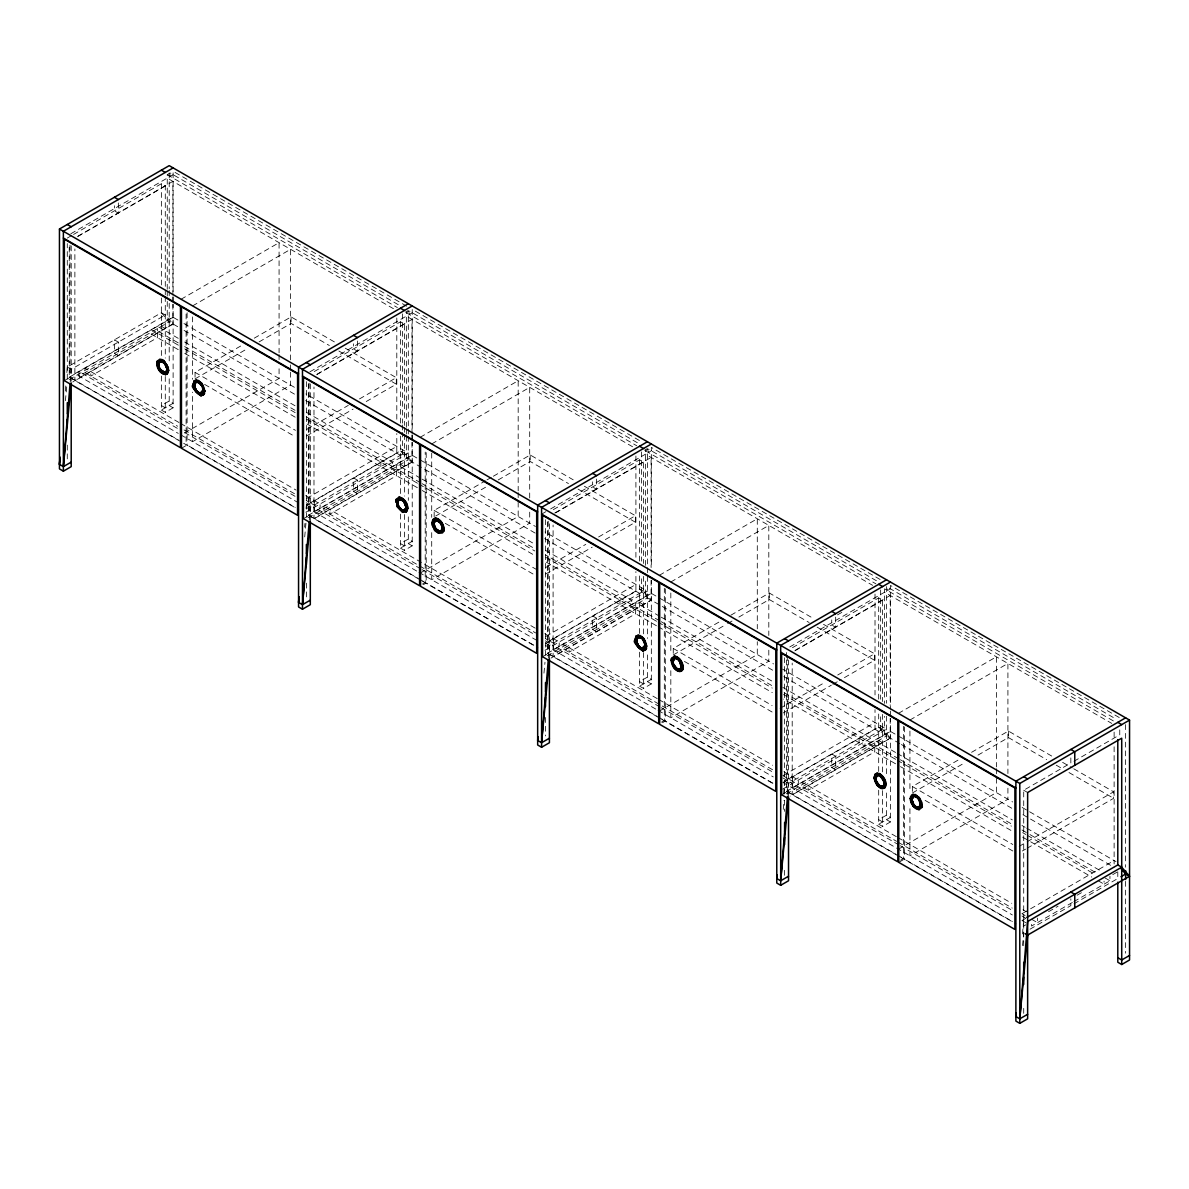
<?xml version="1.0" encoding="UTF-8"?>
<svg xmlns="http://www.w3.org/2000/svg" width="1189" height="1189" viewBox="0 0 1189 1189"><rect width="100%" height="100%" fill="white"/><g stroke="black" fill="none" stroke-linecap="round" stroke-linejoin="round"><path stroke-width="0.75" stroke-dasharray="5 3.75" d="M65.365 390.928L65.811 385.429M66.852 372.573L67.283 367.059L161.362 312.752L165.286 315.011L173.118 324.062L72.782 381.996M70.181 382.174L71.206 369.318L165.286 315.011M304.622 527.143L304.919 523.472M306.093 508.788L306.39 505.102L400.47 450.794L404.394 453.054L412.226 462.105L311.89 520.039M309.274 520.232L310.314 507.376L404.394 453.054M548.382 658.275L549.422 645.419L643.502 591.111L651.334 600.163L550.997 658.097M783.581 794.059L784.606 781.203L878.686 726.895L882.61 729.154L890.442 738.206L790.105 796.14M787.638 794.49L788.53 783.462L882.61 729.154M1022.54 933.945L1023.714 919.246M65.41 400.663L66.956 384.285M304.696 536.893L306.049 522.328M543.967 673.123L544.993 662.199M783.239 809.337L784.101 800.242M1022.525 945.567L1023.714 932.83M167.248 289.254L167.248 174.694L170.19 173L400.574 306.019M70.85 233.743L167.248 178.097L396.799 310.626M173.118 174.694L170.19 176.388L170.19 173M67.283 238.068L72.009 235.348M73.569 234.441L161.362 183.745L165.286 186.019L165.286 294.738M78.102 236.061L172.881 181.352L172.881 295.11M77.493 236.7L165.286 186.019M181.085 299.242L279.073 242.66L279.073 352.761M173.118 317.27L69.244 377.24L69.244 245.781M192.603 305.885L290.592 249.304L290.592 363.076M64.355 380.643L69.988 377.389L178.157 439.841M178.246 342.863L157.438 330.854L79.054 376.11L79.054 371.592L178.246 428.857M195.055 377.24L195.055 372.365L243.061 344.647M254.268 338.166L291.082 316.913L335.729 342.685M195.055 378.875L247.862 348.377M259.068 341.912L291.082 323.423L329.353 345.509M161.362 376.066L161.362 410.056L173.118 403.279L169.21 401.005L161.362 405.538L165.286 407.797M161.362 410.056L165.286 412.33L173.118 407.797L173.118 304.31M405.375 312.172L408.317 310.478L408.317 427.133M406.356 427.297L406.356 312.752L409.284 311.042L638.077 443.14M309.957 371.785L406.356 316.14L635.907 448.669M412.226 312.752L409.284 314.446L409.284 311.042M181.456 448.253L187.089 444.998L295.258 507.45M314.253 371.577L400.47 321.803L404.394 324.062L404.394 425.409M317.21 374.119L411.988 319.395L411.988 433.153M316.601 374.743L404.394 324.062M306.673 429.422L348.288 405.39M359.494 398.924L396.309 377.671L396.309 384.181L364.295 402.655M306.673 435.917L353.088 409.12M306.836 498.354L396.799 446.41M420.193 437.284L518.181 380.703L518.181 490.804M306.836 505.132L396.799 453.202L396.799 433.569M305.841 512.221L408.317 453.054L305.915 393.945M313.985 511.76L411.988 455.179L535.422 526.445M431.711 443.928L529.699 387.361L529.699 501.119M308.352 383.824L308.352 515.298L412.226 455.313M303.463 518.686L309.095 515.432L417.265 577.884M307.966 517.78L408.317 459.846L400.47 450.794M420.549 482.749L396.546 468.897L318.162 514.168L318.162 509.635L420.549 568.758M434.163 516.918L434.163 510.408L485.38 480.846M486.97 479.91L491.77 477.146M493.376 476.224L530.19 454.971L573.232 479.821M435.754 515.996L486.97 486.42M498.176 479.955L530.19 461.466L568.461 483.566M400.47 514.109L400.47 548.114L412.226 541.322L408.317 539.063L400.47 543.581L404.394 545.84M400.47 548.114L404.394 550.373L412.226 545.84L412.226 442.353M420.193 573.068L518.181 516.487L518.181 499.974M644.483 450.23L647.411 448.535L647.411 638.419M645.464 565.355L645.464 450.794L648.391 449.1L877.185 581.183M541.59 514.153L545.989 511.612M550.67 508.907L645.464 454.183L872.622 585.33M651.334 450.794L648.391 452.489L648.391 449.1M422.392 584.096L425.216 582.476L425.216 452.058M423.373 584.661L426.197 583.041L534.366 645.493M553.361 509.62L639.578 459.846L643.502 462.105L643.502 563.467M554.698 513.083L651.096 457.438L651.096 567.539M555.709 512.801L643.502 462.105M545.781 567.465L585.791 544.354M598.602 536.967L635.416 515.714L635.416 522.224L603.403 540.698M545.781 573.975L592.196 547.178M545.944 636.397L635.907 584.453M659.301 575.327L757.289 518.761L757.289 628.847M643.502 591.111L639.578 588.837L545.498 643.16L549.422 645.419M545.944 643.19L635.907 591.245L635.907 571.612M544.948 650.264L647.411 591.096L545.023 531.988M553.093 649.803L651.096 593.222L773.563 663.938M670.819 581.986L768.807 525.404L768.807 635.506M547.46 521.867L547.46 653.341L651.334 593.37M542.556 656.729L548.203 653.474L656.373 715.927M547.074 655.823L647.411 597.889L639.578 588.837M659.657 620.807L635.654 606.955L557.269 652.211L557.269 647.678L659.657 706.801M673.256 653.341L673.256 648.451L721.277 620.732M730.878 615.189L769.298 593.014L812.34 617.864M673.256 654.961L726.078 624.463M727.683 623.541L732.483 620.777M738.889 617.076L769.298 599.524L809.159 622.531M639.578 652.152L639.578 686.157L651.334 679.365L647.411 677.106L639.578 681.624L643.502 683.898M639.578 686.157L643.502 688.416L651.334 683.898L651.334 580.41M659.301 711.111L757.289 654.544L757.289 641.688M837.502 614.876L842.288 612.112M789.778 646.95L884.557 592.226L1111.76 723.402M890.442 588.837L887.499 590.532L887.499 587.143L1116.293 719.226M661.5 722.154L664.324 720.519L664.324 588.258M662.481 722.719L665.305 721.084L773.474 783.536M792.469 647.678L878.686 597.889L882.61 600.163L882.61 701.51M795.411 650.205L890.204 595.481L890.204 705.582M794.817 650.844L882.61 600.163M780.088 708.287L824.898 682.412M837.71 675.01L874.524 653.757L874.524 660.267L839.3 680.598M783.283 712.939L831.304 685.221M832.909 684.299L837.71 681.52M783.447 775.377L875.015 722.496M898.408 713.37L996.397 656.804L996.397 766.905M783.447 782.154L875.015 729.288L875.015 709.655M782.644 789.124L886.518 729.154L782.525 669.11M792.201 787.846L890.204 731.265L1012.671 801.981M786.568 659.925L786.568 791.384L890.442 731.413M909.927 720.029L1007.915 663.447L1007.915 773.549M781.663 794.772L787.311 791.532L895.48 853.984M786.182 793.88L886.518 735.946L878.686 726.895M898.765 758.85L874.762 744.998L796.362 790.254L796.362 785.736L898.765 844.844M912.364 791.384L912.364 786.509L960.385 758.775M971.591 752.31L1008.406 731.057L1053.038 756.828M912.364 793.004L965.186 762.521M977.997 755.119L1008.406 737.566L1046.662 759.652M878.686 790.209L878.686 824.2L890.442 817.408L886.518 815.149L878.686 819.682L882.61 821.941M878.686 824.2L882.61 826.459L890.442 821.941L890.442 718.453M898.408 849.169L996.397 792.587L996.397 776.075M900.608 860.197L903.432 858.577L903.432 726.316M898.78 862.382L904.413 859.142L1012.582 921.594M1023.714 945.716L1023.714 790.254L1070.843 763.041L1070.843 756.249M1073.979 761.242L1117.794 735.946M1019.196 846.33L1025.587 842.629M1027.192 841.708L1113.632 791.815L1113.632 798.309L1027.192 848.218M1022.391 850.982L1025.587 849.139M1022.54 913.42L1028.975 909.704M1030.581 908.782L1114.123 860.554M1022.54 920.212L1025.765 918.354M1023.149 926.365L1025.958 924.745M1048.535 911.71L1058.061 906.211M1077.1 895.213L1083.447 891.557M1112.755 874.628L1116.947 872.206M1072.344 902.496L1031.562 926.038L1031.562 923.021M1073.92 901.574L1109.946 880.781L1109.946 876.248M1030.001 929.204L1070.843 905.617L1070.843 898.825M1073.979 903.803L1117.794 878.522L1117.794 871.73M406.712 306.168L173.118 171.305L173.118 295.05M639.414 440.51L412.226 309.348L412.226 433.093M880.128 579.489L651.334 447.391L651.334 567.45M1119.235 717.532L890.442 585.449L890.442 709.194M167.248 174.694L397.364 307.565M406.356 312.752L636.739 445.756M645.464 450.794L875.847 583.799M1113.35 720.92L884.557 588.837L884.557 703.398M345.286 348.214L396.309 377.671M584.394 486.256L635.416 515.714M823.501 624.314L874.524 653.757M1062.609 762.357L1072.181 767.871M1073.771 768.793L1113.632 791.815M338.91 351.037L396.309 384.181M578.017 489.08L635.416 522.224M817.125 627.138L874.524 660.267M1056.233 765.181L1062.609 768.867M1068.985 772.538L1113.632 798.309M1023.714 790.254L1027.638 792.513M177.919 320.049L172.881 317.136L74.877 373.703L178.291 433.405M183.968 323.542L296.314 388.402M1022.183 807.465L1028.515 811.136M1029.629 811.775L1116.025 861.653M177.681 326.693L167.248 320.673L167.248 298.454M184.072 330.379L296.031 395.03M305.632 400.559L402.432 456.457L402.432 432.38M535.139 533.073L406.356 458.716L406.356 436.497M544.74 538.617L641.54 594.5L641.54 575.981M772.642 670.195L645.464 596.759L645.464 578.24M783.848 676.66L880.648 732.543L880.648 714.024M899.791 743.601L884.557 734.802L884.557 716.298M901.396 744.522L1011.75 808.238M1022.956 814.703L1114.123 867.346M161.362 326.321L165.286 328.595M400.47 464.379L404.394 466.638M639.578 602.422L643.502 604.681M878.686 740.465L882.61 742.739M178.246 338.33L157.438 326.321L157.438 330.854M184.637 342.031L295.035 405.761M306.242 412.226L392.638 462.105L392.638 466.638L306.242 416.759M420.549 478.231L396.546 464.379L396.546 468.897M422.154 479.152L535.749 544.74M545.35 550.284L631.731 600.163L631.731 604.681L545.35 554.802M659.657 616.274L635.654 602.422L635.654 606.955M661.262 617.195L773.251 681.862M782.852 687.405L870.838 738.206L870.838 742.739L782.852 691.924M895.57 752.474L874.762 740.465L874.762 744.998M897.16 753.395L1012.359 819.905M1021.96 825.448L1025.156 827.291M1026.761 828.213L1101.95 871.626M184.637 346.564L295.035 410.294M422.154 483.685L535.749 549.259M661.262 621.728L773.251 686.38M900.37 759.771L1012.359 824.438M1021.96 829.981L1028.351 833.667M1029.956 834.589L1097.15 873.395M1105.146 878.002L1109.946 880.781M178.335 345.182L151.568 329.725L151.568 334.243L178.335 349.7M184.771 348.897L295.675 412.925M306.925 419.42L386.752 465.508L386.752 470.027L306.925 423.953M417.443 483.224L390.676 467.767L390.676 472.301L420.668 489.615M419.048 484.161L534.782 550.968M546.033 557.463L625.86 603.551L625.86 608.084L546.033 561.996M656.551 621.267L629.784 605.81L629.784 610.343L656.551 625.8M658.156 622.204L772.285 688.089M783.536 694.584L864.968 741.594L864.968 746.127L783.536 699.117M895.659 759.325L868.891 743.868L868.891 748.386L898.869 765.701M897.264 760.247L1011.393 826.132M1022.644 832.642L1025.854 834.485M1027.459 835.421L1094.98 874.391M184.771 353.415L295.675 417.458M422.273 490.537L534.782 555.501M658.156 626.722L772.285 692.622M900.489 766.637L1011.393 830.665M1022.644 837.16L1029.08 840.876M1030.685 841.797L1091.77 877.066M1098.19 880.781L1104.076 884.17L1104.076 881.153M195.055 372.365L295.481 430.344M434.163 510.408L537.785 570.244M673.256 648.451L772.107 705.523M912.364 786.509L1012.805 844.487M204.612 384.389L295.481 436.853M445.31 523.353L534.589 574.911M684.418 661.411L772.107 712.033M925.131 800.375L1012.805 850.997M173.118 407.797L169.21 405.538L169.21 375.219M412.226 545.84L408.317 543.581L408.317 515.105M651.334 683.898L647.411 681.624L647.411 653.162M890.442 821.941L886.518 819.682L886.518 791.205M179.004 422.511L84.924 368.189L84.924 372.722L177.607 426.227M180.609 423.433L296.061 490.091M305.677 495.65L320.109 503.973L320.109 508.506L306.197 500.465M535.169 628.134L324.032 506.246L324.032 510.765L535.659 632.949M544.785 633.692L559.216 642.03L559.216 646.548L545.305 638.523M657.22 698.597L563.14 644.289L563.14 648.808L773.162 770.071M658.825 699.533L772.672 765.255M783.893 771.735L798.324 780.073L798.324 784.591L782.808 775.629M896.328 836.655L802.248 782.332L802.248 786.865L896.536 841.292M897.933 837.576L1011.78 903.313M1023.001 909.793L1026.211 911.636M184.042 429.942L296.551 494.906M898.141 842.228L1012.27 908.114M1021.916 913.687L1025.126 915.545M1031.562 919.246L1037.432 922.649L1037.432 918.116M184.637 432.558L295.035 496.289M306.242 502.754L314.238 507.376L314.238 511.894M422.154 569.68L535.749 635.253M545.35 640.797L553.346 645.419L553.346 649.952M661.262 707.723L773.251 772.389M782.852 777.918L792.454 783.462L792.454 787.995M900.37 845.765L1012.359 910.432M1021.96 915.976L1025.156 917.819M67.283 367.059L71.206 369.318M306.39 505.102L310.314 507.376M784.606 781.203L788.53 783.462M298.796 502.992L181.085 435.025L279.073 378.444L279.073 367.431M306.242 507.287L417.384 571.448M418.944 572.355L537.904 641.034M545.35 645.33L657.71 710.205M658.052 710.398L773.251 776.907M782.852 782.451L1012.359 914.95M1021.96 920.494L1028.351 924.195M418.855 578.805L425.216 582.476M657.963 716.848L664.324 720.519M897.071 854.891L903.432 858.577M69.244 377.24L182.051 442.367M183.641 443.289L298.796 509.769M308.352 515.298L421.144 580.41M422.749 581.332L537.904 647.827M547.46 653.341L660.252 718.453M661.857 719.39L775.421 784.948M786.568 791.384L899.36 856.511M900.965 857.432L1016.119 923.912M161.362 312.752L169.21 321.803L67.283 380.643L67.283 243.596M1125.626 724.621L1125.626 867.197M1125.626 881.361L1125.626 953.192M1119.756 729.868L1119.756 735.426M1114.123 732.097L1114.123 739.439M1114.123 746.781L1114.123 863.942M1023.714 1008.346L1023.714 1016.565M1008.406 731.057L1008.406 737.566M1007.915 788.218L1007.915 799.231L909.927 855.812L909.927 806.261M996.397 768.733L996.397 774.232M909.927 731.042L909.927 791.592M904.413 726.88L904.413 859.142M890.442 711.052L890.442 716.595M890.204 718.424L890.204 738.057L792.201 794.638L792.201 663.076M886.518 586.578L886.518 703.234M886.518 716.194L886.518 776.462M882.61 714.411L882.61 772.211M882.61 790.626L882.61 826.459M880.648 589.967L880.648 699.221M878.686 597.889L878.686 699.251M878.686 713.995L878.686 771.78M875.015 594.054L875.015 694.985M874.762 747.257L874.762 751.79L808.134 790.254L808.134 785.736M859.082 738.206L859.082 742.739M835.659 617.076L835.659 627.257L831.735 624.998L831.735 619.9M792.454 776.685L792.454 781.203M788.53 659.999L788.53 797.046M787.311 655.6L787.311 791.532M786.568 652.508L786.568 658.067M784.606 657.74L784.606 794.787M784.606 800.301L784.606 811.359M784.606 870.303L784.606 878.522M769.298 593.014L769.298 599.524M768.807 650.175L768.807 661.188L670.819 717.77L670.819 668.218M670.819 592.984L670.819 653.549M665.305 588.823L665.305 721.084M651.096 580.381L651.096 600.014L553.093 656.596L553.093 525.033M643.502 576.368L643.502 634.153M643.502 652.583L643.502 688.416M641.54 451.924L641.54 561.163M639.578 459.846L639.578 561.193M639.578 575.937L639.578 633.737M635.907 456.011L635.907 558.771M635.654 609.214L635.654 613.732L569.026 652.211L569.026 647.678M619.974 600.163L619.974 604.681M596.551 479.033L596.551 489.214L592.642 486.955L592.642 481.857M553.346 638.627L553.346 643.16M549.422 523.799L549.422 659.003M548.203 521.213L548.203 653.474M545.498 519.682L545.498 655.035M545.498 717.517L545.498 735.946M530.19 454.971L530.19 461.466M529.699 512.132L529.699 523.145L431.711 579.712L431.711 530.175M518.181 492.632L518.181 498.146M431.711 453.113L431.711 517.334M426.197 452.623L426.197 583.041M412.226 434.951L412.226 440.51M411.988 434.996L411.988 440.495M411.988 442.338L411.988 461.971L313.985 518.538L313.985 386.975M408.317 428.991L408.317 434.535M408.317 436.393L408.317 500.376M406.356 429.095L406.356 434.698M404.394 427.252L404.394 432.781M404.394 434.624L404.394 496.11M404.394 514.525L404.394 550.373M402.432 313.881L402.432 423.121M402.432 424.978L402.432 430.522M400.47 321.803L400.47 423.15M400.47 436.051L400.47 495.694M396.799 317.968L396.799 420.713M396.546 471.156L396.546 475.689L329.918 514.168L329.918 509.635M380.866 462.105L380.866 466.638M357.443 340.975L357.443 351.171L353.534 348.897L353.534 343.814M314.238 500.584L314.238 505.102M310.314 383.898L310.314 520.945M309.095 383.17L309.095 515.432M306.39 381.639L306.39 516.992M306.39 583.16L306.39 597.904M291.082 316.913L291.082 323.423M290.592 364.904L290.592 370.418M290.592 372.246L290.592 385.087L192.603 441.669L192.603 392.132M279.073 354.59L279.073 360.104M192.603 316.898L192.603 379.276M187.089 312.737L187.089 444.998M186.108 314L186.108 444.433M173.118 296.908L173.118 302.467M172.881 296.953L172.881 302.452M172.881 304.28L172.881 323.913L74.877 380.495L74.877 248.932M169.21 173L169.21 288.734M169.21 290.577L169.21 296.076M169.21 303.433L169.21 362.333M167.248 291.037L167.248 296.641M165.286 296.581L165.286 358.067M165.286 376.482L165.286 412.33M161.362 183.745L161.362 285.107M161.362 298.008L161.362 355.793M157.438 333.113L157.438 337.646L90.81 376.11L90.81 371.592M118.335 202.933L118.335 213.113L114.426 210.854L114.426 205.756M71.206 245.855L71.206 381.208M69.988 245.127L69.988 377.389M67.283 445.117L67.283 459.846M118.335 342.12L114.426 339.846L114.426 353.43L118.335 355.689L118.335 342.12M357.443 480.163L353.534 477.904L353.534 491.473L357.443 493.732L357.443 480.163M596.551 618.206L592.642 615.947L592.642 629.516L596.551 631.79L596.551 618.206M835.659 756.249L831.735 753.989L831.735 767.574L835.659 769.833L835.659 756.249"/><path stroke-width="1.5" d="M71.206 462.12L63.374 466.638L59.45 464.379L60.044 457.037M70.032 384.017L63.374 466.638L71.206 382.903L71.206 466.638L63.374 471.171L59.45 468.897L59.45 229.016L169.21 165.643L1129.55 720.103L1129.55 959.984L1121.717 964.517L1117.794 962.243L1117.794 882.193M310.314 600.163L302.482 604.681L298.558 602.422L299.004 596.908M309.14 522.06L302.482 604.681L310.314 520.945L310.314 604.681L302.482 609.214L298.558 606.955L298.558 367.059L408.317 303.7M537.666 740.465L537.963 736.794L537.666 740.465L541.59 742.739L549.422 738.206M548.233 660.103L541.59 742.739L549.422 659.003L549.422 742.739L541.59 747.257L537.666 744.998L537.666 505.102L647.411 441.743M776.774 878.522L777.071 874.851L776.774 878.522L780.683 880.781L788.53 876.248M787.49 796.318L780.683 880.781L788.53 797.046L788.53 880.781L780.683 885.3L776.774 883.041L776.774 643.16L886.518 579.786M1015.882 1016.565L1016.179 1012.894L1015.882 1016.565L1019.79 1018.824L1027.638 1014.306M59.45 464.379L59.955 458.909M298.558 602.422L299.063 596.967M1027.638 935.089L1019.79 1018.824L1027.638 921.52L1121.717 867.197L1129.55 876.248L1027.638 935.089L1025.022 933.588M165.524 374.594L167.337 373.807L165.524 374.594C159.668 373.94 155.804 366.866 157.067 361.367L159.891 359.108L163.859 360.579L168.362 367.609L168.11 372.469L168.719 370.18L167.218 369.303C158.078 350.25 169.299 367.163 167.426 371.399L166.326 372.781L163.428 373.064C155.566 373.138 158.94 350.933 158.464 366.316C158.078 356.789 158.746 373.183 163.428 373.064M165.776 374.446C159.608 374.059 156.354 365.93 157.067 361.367M166.713 371.072L165.94 372.187L167.218 369.318L166.192 365.38L161.749 360.772L163.681 361.605M166.326 365.38L167.426 371.399M192.975 384.448C197.463 373.509 187.743 389.145 200.109 395.09C206.158 399.994 186.287 385.058 194.208 384.879C199.559 403.472 192.41 377.864 193.97 385.028L192.975 384.448L194.461 385.325C194.996 388.818 197.032 393.306 201.03 393.604C207.837 394.272 191.236 390.958 201.283 393.455L203.482 390.245L203.215 388.313L202.962 392.013L202.442 386.321L199.693 382.68L202.829 386.172L203.973 390.527L202.591 393.708L203.735 390.676L202.442 386.321L199.856 383.051L196.408 381.461L199.945 382.546M194.728 383.705C193.881 392.474 196.126 379.752 194.966 383.557M204.374 393.396L203.349 386.024L199.871 381.654L195.903 380.183L198.073 380.331L202.026 383.438L204.969 391.092L203.349 394.882L204.612 393.262M406.445 511.864L402.714 512.34L397.185 506.796L396.175 499.425L398.999 497.151C405.181 497.745 410.413 506.96 406.207 511.998C410.294 506.559 404.037 497.849 398.999 497.151M402.714 512.34L397.438 506.663L396.175 499.425M397.111 500.346C396.056 504.909 399.251 510.809 404.126 511.359L406.534 509.442C407.574 504.879 404.379 498.979 399.504 498.444L397.111 500.346L398.196 498.964M397.349 500.212C395.892 504.939 400.396 510.735 404.126 511.359M400.931 499.439L404.126 501.609L399.504 499.217L401.183 499.291L398.583 499.558L397.572 504.359L400.931 509.62L404.126 510.571L406.326 507.361L402.789 499.662M402.447 510.497L398.583 506.217L397.572 500.807M405.821 509.115L405.048 510.23L406.326 507.361L407.827 508.223L406.088 507.495L403.888 501.743M397.958 499.112L400.856 498.815L402.699 500.168L405.3 503.423L406.534 509.442M442.323 529.908L442.323 526.355L441.55 531.022L440.138 531.646L437.195 530.562L434.594 527.292L433.569 523.368L432.068 522.506C434.654 512.429 430.136 531.052 437.18 531.959C442.278 537.056 427.163 522.714 433.316 522.922L435.769 529.328L439.038 531.899L435.516 529.477L433.064 523.086L434.223 520.039L437.359 519.608C441.416 521.525 445.087 527.916 441.684 531.751C444.745 528.184 440.851 523.071 439.038 520.589M433.836 521.748C432.989 530.517 435.233 517.809 434.074 521.599M438.979 533.281L442.457 532.925L443.72 531.305C444.983 525.82 441.119 518.746 435.263 518.092L433.45 518.865M634.926 639.608C639.414 628.669 629.694 644.304 642.075 650.249C648.109 655.169 628.253 640.217 636.16 640.039L638.612 646.444L641.897 649.016L644.78 648.733L643.234 649.402C638.359 648.852 635.164 642.967 636.219 638.389C638.003 634.153 636.635 642.03 634.926 639.608L636.412 640.485C636.947 643.977 638.998 648.466 642.981 648.763L645.166 647.024L644.408 648.139M645.939 645.686C645.255 651.007 645.909 637.958 641.807 638.225L638.865 637.126L637.453 637.75L636.412 640.47L637.453 644.408M643.234 639.444L645.434 645.404L643.234 648.614C638.538 648.391 636.293 642.015 636.68 638.865M644.928 647.173L645.434 645.404C637.824 629.576 645.538 639.95 645.686 645.835M646.326 648.555L645.3 641.183L641.822 636.814L637.869 635.342L640.024 635.491L643.992 638.597L646.92 646.251L645.3 650.041L646.578 648.421M671.532 658.394C670.358 662.778 673.762 671.25 680.004 671.622L682.828 669.348C684.091 663.863 680.227 656.789 674.371 656.135L671.532 658.394L671.176 660.549L672.677 661.411C669.853 665.855 682.04 671.309 677.908 670.091C674.074 668.233 671.473 663.551 672.469 659.33L674.862 657.413C684.061 656.194 683.943 685.548 679.736 660.237M681.565 670.982L678.324 671.191L674.371 668.084L671.428 660.415L672.677 661.411L673.702 658.676L676.541 658.275L673.955 658.543L672.944 663.343L672.469 659.33M672.469 663.269L676.303 668.604L679.246 669.689L681.431 667.965L680.658 662.407L678.057 659.152L674.862 657.413M876.962 773.4L879.132 773.534C883.992 775.882 888.153 783.046 884.661 787.95L880.93 788.441L876.962 785.335L874.034 777.665L875.401 774.024L877.214 773.251L875.401 774.024M882.847 788.723C877.824 788.039 871.552 779.33 875.654 773.89M875.327 776.447L875.327 780.385L877.467 784.636L880.752 787.207L883.888 786.776C886.801 782.689 883.353 776.729 879.31 774.767L877.72 774.529L875.327 776.447L876.174 775.198M875.565 776.298C874.524 780.564 877.616 786.197 882.089 786.806L884.274 785.082L883.264 786.33M875.788 776.907C874.941 785.691 877.185 772.969 876.04 776.759M884.036 785.216L884.274 781.53L884.289 783.581L886.028 784.294L884.542 783.447L881.004 775.748M883.888 786.776L884.497 781.738L879.31 774.767M884.661 787.95C887.797 783.893 883.338 775.57 879.132 773.534M913.969 805.429L911.785 799.454L910.284 798.607L911.666 794.965L913.479 794.178L919.35 797.581L921.936 802.679L921.936 807.405L919.112 809.664C912.87 809.293 909.466 800.821 910.64 796.452M912.676 795.991L911.577 797.373C910.536 801.936 913.732 807.836 918.607 808.386L920.999 806.469C922.055 801.906 918.844 796.006 913.969 795.471L912.424 796.14L913.969 795.471M920.999 806.469L919.766 800.45L917.165 797.195L914.222 796.11L912.052 797.834C911.086 801.936 914.044 807.242 918.354 807.732L920.539 806.008L919.766 800.45L917.165 797.195L913.732 795.604M921.936 807.405C923.645 805.785 919.647 802.857 920.539 806.008M158.003 366.242L161.838 371.577L164.781 372.662C169.7 369.586 165.36 361.813 160.411 361.174L159.237 361.649L161.838 361.397M201.03 393.604C200.465 388.446 207.495 392.073 203.23 390.378C205.771 385.429 192.128 379.588 199.856 383.051L202.442 386.321M406.326 507.346L403.888 510.705L400.931 509.62L398.345 506.365L397.304 502.427L395.818 501.58L397.052 501.996L395.818 501.565M434.594 527.292L437.195 530.562L440.138 531.646L442.59 528.288L441.55 524.364L437.359 519.608M642.981 648.763C642.417 643.621 649.447 647.232 645.196 645.538C644.066 632.162 630.274 637.75 640.291 647.529C646.994 649.61 638.983 648.406 638.865 646.088M883.501 786.182L879.147 785.721L882.089 786.806C890.011 783.269 876.338 773.311 879.147 775.525M920.806 804.388L918.592 807.599L915.411 806.647L918.354 807.732L920.554 804.522M158.464 362.764L159.475 361.515M156.71 363.522L158.196 364.384L160.649 361.04L164.781 363.7M160.649 361.04L158.196 364.384M167.099 373.955L168.362 372.32M194.253 383.23L196.661 381.327M202.204 393.128L203.215 391.865M399.757 499.083L397.304 502.427L398.583 506.217L401.183 509.487L403.888 510.705L405.3 510.096M440.391 522.536L436.006 520.009C427.654 530.116 442.055 514.807 435.769 520.158L440.138 522.684L442.07 526.504M644.542 648.867L645.642 647.485M674.876 658.201L672.677 661.411L675.114 658.067L678.057 659.152L675.114 658.067M883.888 779.375L880.915 776.268L877.972 775.169L875.52 778.513L876.561 782.451L875.773 778.379L874.034 777.665L875.773 778.379M173.118 167.917L63.374 231.275L63.374 471.171M161.808 359.405L167.099 365.082L168.466 370.299L166.98 369.437L165.94 365.528L163.354 362.259L160.411 361.174M158.85 368.456L159.475 368.174C172.152 380.272 156.725 366.063 165.018 372.529M160.158 370.492L158.717 366.182M167.471 369.734L168.719 370.165M201.283 393.455C196.319 392.816 191.994 385.043 196.913 381.966L195.486 382.59M196.661 382.115L199.856 383.051M195.115 389.398L198.34 392.37M199.603 383.2L202.829 386.172M196.913 390.928C200.971 394.689 202.383 395.417 196.408 391.419M203.735 390.676L204.969 391.092M412.226 305.959L302.482 369.318L302.482 609.214M399.504 499.217L402.699 500.168M402.447 500.316L405.672 503.289M406.088 507.495L406.058 505.429M406.534 505.503L405.434 503.423M435.263 518.092C440.287 518.538 444.835 526.593 443.72 531.305M433.361 521.287L433.316 522.922L432.083 522.491M437.195 520.366L438.964 521.109M434.223 527.44L440.138 531.646M438.711 521.243L441.936 524.215M435.769 529.12L440.391 531.498M442.338 528.436L444.077 529.15L442.338 528.421L441.312 524.498M651.334 444.002L541.59 507.376L541.59 747.257M641.897 637.705L638.612 636.487L641.807 638.225L638.612 637.274M641.555 638.359L644.78 641.332M645.196 645.538L645.166 643.472M674.371 656.135C679.395 656.596 683.943 664.636 682.828 669.348M678.146 658.632L679.484 660.579L676.303 658.424M673.316 665.483L672.915 661.277L671.428 660.415M681.431 667.965L680.658 662.407L681.698 666.33L683.185 667.207L681.446 666.479L679.246 660.727M674.876 667.163L678.057 669.333L673.702 665.35M676.303 668.604L679.246 669.689L681.951 666.761M890.442 582.045L780.683 645.419L780.683 885.3M877.72 775.317L880.915 776.268M876.174 782.6L877.467 784.636M884.036 781.663L883.501 779.523M882.089 786.806L877.72 784.279L880.752 787.207M885.032 783.729L885.79 784.443M915.396 794.475L919.112 797.715L922.04 805.369L921.044 804.804L922.292 805.235M911.577 797.373L912.676 803.392M912.052 797.834C911.25 801.163 914.802 807.45 918.354 807.732M917.254 796.689L920.999 802.53M922.04 805.384L920.554 804.522L918.354 798.77L915.649 796.318L913.984 796.244L911.785 799.454L913.984 796.244L917.165 797.195M910.64 801.163L910.536 798.458L911.532 799.023L910.284 798.592M911.666 803.823L910.893 801.014M912.424 803.541L915.649 806.514M916.927 797.343L920.152 800.316M913.226 806.261L919.112 809.664M915.322 807.168L918.607 808.386M1125.626 717.829L1015.882 781.203L1015.882 1021.083L1019.79 1023.357L1027.638 1018.824L1027.638 792.513L1121.717 738.206L1121.717 964.517M59.45 229.016L1019.79 783.462L1129.55 720.103M1026.865 917.432L1117.794 864.938L1121.717 867.197M1120.93 876.709L1125.626 873.989L1129.55 876.248M1129.55 955.466L1121.717 959.984L1117.794 957.725M158.85 361.07L161.986 360.639M164.781 372.662L166.192 372.053M194.342 380.822L196.155 380.049M201.283 394.243L202.829 393.574M201.788 395.521L203.601 394.748M434.594 520.633L436.006 520.009M441.936 531.617L438.8 532.048M636.293 635.981L638.107 635.208M637.066 637.155L638.612 636.487M643.739 650.68L645.553 649.907M679.499 670.328L681.044 669.66M876.561 775.793L877.972 775.169M677.819 669.481L679.484 669.556M161.362 170.176L165.286 172.435M400.47 308.219L404.394 310.478M639.578 446.261L643.502 448.535M878.686 584.319L882.61 586.578M1117.794 722.362L1121.717 724.621M114.426 197.27L118.335 199.544M353.534 335.328L357.443 337.587M592.642 473.371L596.551 475.63M831.735 611.414L835.659 613.673M1070.843 749.456L1074.767 751.73L1074.767 765.3M67.283 224.483L71.206 226.757M306.39 362.541L310.314 364.8M545.498 500.584L549.422 502.843M784.606 638.627L788.53 640.886M1023.714 776.67L1027.638 778.944M63.374 238.068L298.558 373.851M302.482 376.11L537.666 511.894M541.59 514.153L776.774 649.937M780.683 652.211L1015.882 787.995M156.948 363.388L158.449 364.25L159.475 368.174M193.213 384.315L194.699 385.177M396.056 501.431L397.557 502.293M432.32 522.357L433.807 523.219L436.006 528.986M635.164 639.474L636.665 640.336M910.536 798.458L912.022 799.32L913.063 803.244M1070.843 892.032L1074.767 894.306L1074.767 907.876M874.272 777.517L875.267 778.096L874.034 777.651M913.984 805.221L915.56 807.019M160.649 370.002L162.076 371.429M1121.153 868.817L1125.626 873.989M880.663 776.402L883.264 779.657M876.04 780.311L879.399 785.572M677.819 659.286L680.42 662.555M673.182 663.209L676.541 668.456M911.904 803.69L913.479 806.127M876.798 782.317L877.972 784.146M673.955 665.201L675.114 667.029M159.103 368.322L160.396 370.344M644.156 641.614L644.928 643.621M434.074 525.152L434.847 527.158M405.048 503.571L405.821 505.563M202.204 386.455L202.962 388.461M194.966 387.109L195.739 389.115M919.528 800.598L920.554 804.522M1125.626 870.586L1125.626 879.518M1117.794 739.632L1117.794 864.938M1023.714 962.302L1023.714 971.517M1023.714 977.031L1023.714 984.403M1019.79 783.462L1019.79 1023.357M784.606 822.416L784.606 831.616M784.606 837.145L784.606 844.517M545.498 682.531L545.498 691.73M545.498 697.259L545.498 706.474M306.39 544.473L306.39 553.688M306.39 557.373L306.39 564.745M67.283 402.744L67.283 413.802M67.283 419.331L67.283 426.688M180.475 306.242L64.355 239.197L64.355 380.643L180.475 447.688L180.475 306.242M297.577 373.851L181.456 306.807L181.456 448.253L297.577 515.298L297.577 373.851M419.583 444.285L303.463 377.24L303.463 518.686L419.583 585.731L419.583 444.285M536.685 511.894L420.564 444.849L420.564 586.296L536.685 653.341L536.685 511.894M658.691 582.328L542.556 515.283L542.556 656.729L658.691 723.774L658.691 582.328M775.793 649.937L659.672 582.892L659.672 724.339L775.793 791.384L775.793 649.937M897.799 720.385L781.663 653.341L781.663 794.772L897.799 861.817L897.799 720.385M1014.901 787.995L898.78 720.95L898.78 862.382L1014.901 929.426L1014.901 787.995"/></g></svg>
